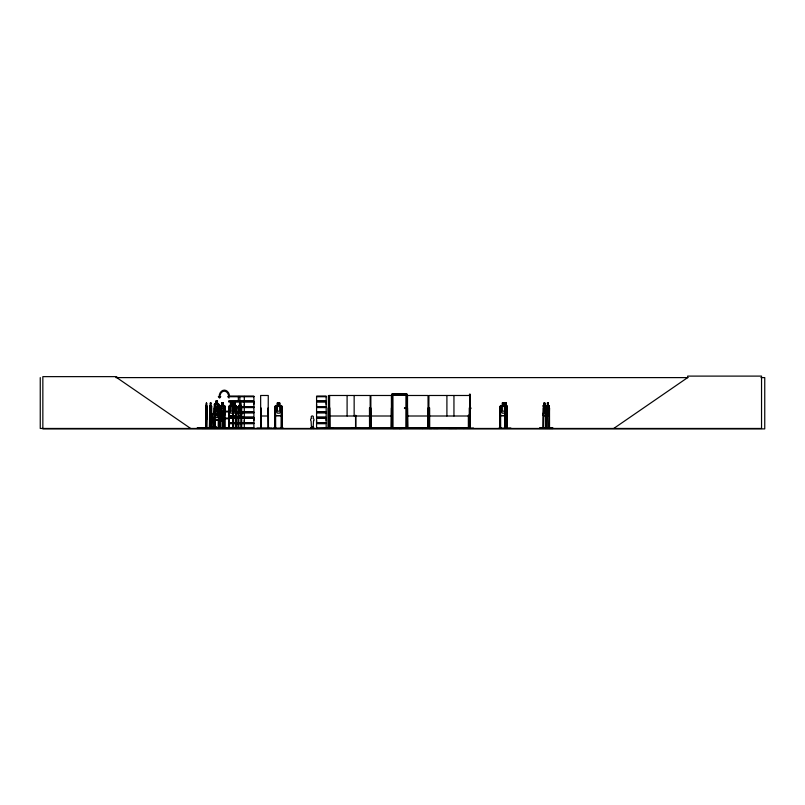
<?xml version="1.0" encoding="UTF-8"?>
<svg xmlns="http://www.w3.org/2000/svg" width="805" height="805" viewBox="0 0 805 805"><rect width="100%" height="100%" fill="white"/><g stroke="black" fill="none" stroke-linecap="round" stroke-linejoin="round"><path stroke-width="1.21" d="M244.307 422.766L244.307 418.047L253.907 418.047L253.897 422.766L244.307 422.766L244.318 420.411M244.307 406.626L244.307 401.916L253.907 401.916L253.897 406.626L244.307 406.626L244.318 404.271M253.897 420.411L253.897 418.047M253.897 404.271L253.897 401.916M316.576 422.766L316.576 418.047L326.176 418.047L326.166 422.766L316.576 422.766L316.586 420.411M316.576 406.626L316.576 401.916L326.176 401.916L326.166 406.626L316.576 406.626L316.586 404.271M326.166 420.411L326.166 418.047M326.166 404.271L326.166 401.916M316.546 428.451L333.32 428.039L324.455 428.451M351.845 428.079L359.543 428.049M473.511 428.069L463.348 428.461M469.959 408.155L469.275 407.954L469.235 428.461M470.019 407.994L469.959 408.578L469.959 407.853M470.915 408.598L471.026 407.984M214.804 420.059L214.563 427.475L214.935 420.059L218.598 420.099M206.744 417.896L206.794 411.929L206.553 414.434C206.171 405.489 206.09 424.195 206.563 415.561L206.603 418.711M205.949 411.134L206.13 408.608M206.945 413.186L206.754 415.692L205.949 415.692M201.824 428.451L245.213 428.451M209.441 428.451L209.682 406.414L210.417 405.519M214.603 425.825C214.512 426.248 214.603 425.614 215.086 426.328M214.11 426.056L214.271 426.137M214.009 425.754L215.136 425.895L214.221 426.217M214.251 426.066L214.754 425.754L214.623 426.288M256.976 428.069L272.201 428.079M206.855 407.954L206.483 428.461L206.593 406.445L206.362 421.317M206.764 411.154L206.603 417.865M209.763 413.186L209.964 415.692L211.504 415.692L211.624 413.176M211.504 415.692L211.725 413.186M506.758 415.692L506.969 413.176L506.838 415.692L500.67 415.692L500.006 413.186M205.698 428.451L205.667 407.954M205.788 428.401L206.03 405.519M206.845 418.791L206.523 405.519M207.026 417.855L206.925 418.791L206.05 418.791M545.418 415.591L545.83 413.166M545.418 415.682L545.8 413.156M548.829 415.692L549.131 406.404L548.859 405.599L546.736 405.599M228.731 428.27L229.405 427.717L229.385 428.461M244.277 428.27L244.307 423.712L253.907 423.712L253.907 428.26L197.306 428.28M228.932 413.186L229.485 415.692L235.855 415.692L236.147 413.186M235.855 415.692L236.227 413.186M241.279 415.611L241.752 413.186L241.299 415.692M539.431 428.431L553.015 428.411M539.561 428.381L552.975 428.461M542.983 428.401L543.405 405.499L543.113 406.404M546.595 428.431L546.645 427.717M546.736 428.341L546.746 407.954M211.373 411.154L211.051 413.176L210.437 413.176L210.417 402.993M236.187 428.401L235.754 405.599M547.43 405.519L546.464 406.455L546.796 415.692L548.366 405.519L548.356 402.993L547.35 402.993L547.38 413.176L548.245 413.176L548.698 411.154L548.275 402.993M546.655 415.149L548.386 405.519M223.428 418.711L224.193 417.865L223.126 414.988L224.122 411.979L222.804 414.434L221.556 411.939L222.502 414.978L221.526 417.875L223.428 417.865M220.63 428.421L220.5 411.124L221.023 408.608L224.605 408.608L225.078 411.124L224.535 408.608M220.55 411.134L221.053 408.699M225.008 413.186L224.384 415.611L220.862 415.611M224.414 415.692L224.957 413.176M370.823 428.361L370.874 395.486L391.391 395.486L391.492 428.411M407.471 428.079L407.521 395.486L428.039 395.486L428.119 428.069M214.371 411.234L214.865 413.75L218.507 413.75L218.95 404.462L218.407 403.567M218.487 413.75L219.02 411.244M209.874 428.461L209.974 405.519M505.248 405.519L505.017 428.461M224.354 428.401L224.464 407.954M235.644 411.154L235.11 413.176L234.104 413.176L233.078 405.599M224.655 417.966L224.655 418.821M279.748 405.519L281.348 405.519L282.203 406.404L282.203 413.186L281.348 415.692L275.652 415.692L274.908 413.186L274.988 406.455L275.702 405.519L277.353 405.519L277.333 402.993L279.778 402.993L279.697 405.599L280.905 406.445L280.905 411.154L279.697 413.176L277.433 413.176L276.216 411.154L276.216 406.445L277.433 405.599M224.203 428.461L224.193 413.156L223.428 411.134L223.428 406.445L221.999 406.445L221.244 417.865L222.009 418.711L222.019 421.317L223.549 421.317M223.418 428.461L223.428 413.156L224.193 411.154L224.193 406.445L223.428 405.599L223.408 402.993M510.873 428.039L498.275 428.361M232.977 428.461L233.259 405.519M232.987 406.414L233.329 405.519M238.552 406.455L238.854 405.519M275.823 428.461L273.569 428.411L283.259 428.079M275.441 428.411L275.451 407.954M505.651 405.599L505.651 413.176L506.295 413.176L506.627 411.154L506.295 405.599M328.692 428.411L328.561 395.486M329.024 428.361L329.134 395.486L370.169 395.486L370.22 428.461M428.824 428.069L426.539 428.039M224.525 418.791L225.008 406.404L224.464 405.519L223.408 405.519M544.019 402.973L543.606 428.451M220.409 428.461L220.419 406.414L220.842 405.519L221.949 405.519M220.419 406.414L220.902 405.519M213.808 426.791L214.422 428.461L214.301 404.472L214.794 403.567L218.477 403.567M214.371 404.472L214.865 403.567M214.462 410.902L214.965 410.007L218.618 410.007L219.181 410.892L218.568 420.18L214.885 420.18L214.402 417.674L214.945 420.18M229.506 405.519L228.982 428.461M197.567 428.451L197.768 428.28M199.328 428.441L199.63 427.858M216.143 428.129L216.143 426.791L214.281 426.791M233.561 406.445L234.064 402.993M239.628 405.599L239.085 411.154L239.628 413.176L240.635 413.176L241.178 406.445L240.594 402.993L239.518 402.993L239.548 405.599L239.628 403.074L240.635 403.074M217.42 401.132L215.901 401.132L215.971 403.657L215.197 404.492L215.197 409.202L215.971 411.224L217.42 411.224L218.195 409.202L218.195 404.492L217.42 403.657M310.72 428.461C311.857 428.904 310.8 427.254 311.233 428.059M310.881 428.33L311.525 428.24M313.376 428.059L313.598 427.344L313.246 428.441L313.789 428.451L313.397 427.344M313.457 428.451L310.861 428.341M400.176 428.441L399.139 428.451L401.896 428.451M399.622 428.441L399.974 428.24M402.067 428.341L401.564 428.341M402.037 428.24L401.594 428.441M197.165 428.451L197.285 427.858L207.267 428.129M613.752 428.461L687.651 377.605L687.651 376.106L761.54 376.106L761.54 428.461L40.25 428.461L40.25 377.605M224.082 417.875L222.824 415.561L222.029 417.855L222.009 413.156L221.234 411.154L221.999 403.074M428.723 428.411L428.934 395.486L469.969 395.486M316.546 412.13L326.176 412.321M115.799 377.605L688.034 377.605M760.977 377.605L764.75 377.605L764.75 428.894L42.846 428.894L42.846 376.639L116.745 376.639L116.745 377.605L190.634 428.461M393.011 395.034L405.871 395.034M469.204 395.064L469.969 395.064M228.741 396.231L253.907 396.231M316.566 396.231L326.176 396.231M228.741 396.422L253.907 396.402L253.897 400.971L244.307 400.971L244.307 396.422M228.761 396.704L243.905 396.704M244.318 396.704L253.897 396.704M316.586 396.704L326.166 396.704M228.751 400.971L243.905 400.971M228.69 401.293L243.925 401.293M244.237 401.293L253.967 401.293M316.506 401.293L326.236 401.293M228.69 401.584L243.925 401.584M244.237 401.584L253.967 401.584M316.506 401.584L326.236 401.584M228.751 401.916L243.905 401.916M221.878 402.993L223.478 402.993M228.862 428.461L228.701 407.954L229.345 407.954L229.254 428.461L228.932 406.414L229.435 405.519L230.572 405.519L230.502 402.993L232.142 402.993M506.395 402.993L505.631 402.993L505.651 415.692M210.357 403.074L211.051 403.074M221.928 403.074L223.428 403.074M230.562 403.074L232.092 403.074L232.021 405.599L232.876 406.445L232.876 411.154L232.092 413.176L230.622 413.176L229.838 411.154L230.572 402.993M234.024 403.074L235.11 403.074L235.644 406.445L235.573 428.461L235.533 427.717M277.413 403.074L279.697 403.074M502.33 403.074L504.504 403.074M505.651 403.074L506.375 403.074M547.38 403.074L548.326 403.074M234.929 403.496L234.285 403.496L234.285 404.341L234.929 404.341M240.454 403.496L239.81 403.496L239.81 404.341L240.454 404.341M544.12 403.476L544.663 403.476M544.12 404.321L544.663 404.321M218.95 404.462L219 428.461M210.991 405.519L211.705 406.445L211.645 428.461M232.082 405.519L234.064 405.519M235.07 405.519L235.845 405.519M239.588 405.519L238.783 405.519L238.471 406.455L238.511 428.461M240.594 405.519L241.369 405.519M502.29 405.519L500.7 405.519L499.965 406.414L500.006 428.461M504.544 405.519L506.063 405.519L506.868 406.404L506.808 428.461M506.295 405.519L507.049 406.445L507.07 428.461M543.305 405.499L544.019 405.499M544.844 405.499L545.83 406.384L545.81 428.461M548.275 405.519L549.241 406.445L548.819 405.519M205.959 405.599L206.825 405.599M209.904 405.599L211.484 405.599M220.862 405.599L224.444 405.599M229.455 405.599L235.825 405.599M238.793 405.599L241.349 405.599M281.307 405.599L275.713 405.599L274.988 406.455L274.958 428.461M500.73 405.599L506.828 405.599M543.335 405.579L545.498 405.579M206.865 406.404L206.754 428.461M224.404 405.519L225.008 406.404M236.147 406.404L235.764 405.519M241.671 406.404L241.742 428.461L241.45 427.717M282.203 406.404L282.032 428.461M506.838 406.404L506.748 405.519M545.83 406.384L545.428 405.499M546.514 406.414L546.464 428.461M505.651 406.445L506.295 406.445M228.751 406.626L230.17 406.626M235.946 406.626L238.189 406.626M241.43 406.626L243.905 406.626M214.371 406.847L219.041 406.847M235.986 406.958L238.25 406.958M241.409 406.958L243.925 406.958M244.237 406.958L253.967 406.958M316.506 406.958L326.236 406.958M235.986 407.25L238.25 407.25M241.409 407.25L243.925 407.25M244.237 407.25L253.967 407.25M316.506 407.25L326.236 407.25M215.971 407.481L217.602 407.481L217.551 410.087L218.336 410.932L218.336 415.642L217.551 417.664L216.082 417.664L215.297 415.642L215.971 404.492L217.42 404.492L217.42 409.202L215.971 409.202M235.946 407.582L238.189 407.582M241.43 407.582L243.905 407.582M209.853 407.954L209.501 428.461M217.29 407.984L216.344 407.984L216.344 408.829L217.29 408.829M218.99 407.954L218.346 407.954L218.346 410.359M224.253 407.954L224.887 407.954M235.573 407.954L236.107 407.954M241.641 407.954L241.098 407.954L241.067 428.461M268.135 407.954L268.457 428.461L268.397 407.954M281.277 428.461L281.358 407.954L282.092 407.954M329.134 407.954L329.829 407.954L329.929 428.461M370.169 407.954L369.475 407.954L369.555 428.461M370.874 407.954L371.186 428.461M391.391 407.954L391.079 428.461L390.999 427.717M407.521 407.954L407.914 428.461M428.039 407.954L427.656 428.461M428.934 407.954L429.629 407.954L429.709 428.461M499.965 407.954L500.7 407.954M505.017 407.954L505.218 428.461L505.278 415.189M506.798 407.954L507.271 428.461M206.05 408.608L206.925 408.608M206.281 411.154L206.774 413.156M221.999 411.154L223.428 411.134M225.179 411.214L228.711 411.214M505.651 411.154L506.295 411.154M225.179 411.908L228.711 411.908M243.905 411.999L241.43 411.999L243.915 412.13M316.586 411.999L326.166 411.999L326.176 407.582L316.576 407.582L316.576 412.12L326.176 412.12M253.907 412.13L244.217 412.251L253.907 412.371M235.946 412.361L238.2 412.321M241.419 412.321L243.915 412.321M235.956 412.542L238.2 412.563M241.419 412.532L243.915 412.542M235.935 412.834L238.179 412.834M241.43 412.834L243.905 412.834M244.318 412.834L253.897 412.834M316.586 412.834L326.166 412.834M205.839 413.186L206.03 415.692M220.349 413.186L220.892 415.692L224.484 415.692M221.999 413.176L223.428 413.156M232.907 413.186L233.319 415.692M238.441 413.186L238.844 415.692M504.473 413.176L502.33 413.176L501.183 411.154L501.183 406.445L502.33 405.599L502.29 402.993L504.584 402.993L504.584 405.519M543.033 413.166L543.395 415.682M549.191 413.186L548.879 415.692L546.696 415.692M206.04 415.611L206.825 415.611M209.904 415.611L211.484 415.611M229.455 415.611L235.825 415.611M238.793 415.611L241.349 415.611M275.713 415.611L281.307 415.611M506.828 415.611L500.73 415.611L500.076 413.176M543.335 415.591L545.498 415.591M546.736 415.611L548.93 415.611M238.773 415.692L241.379 415.692M543.294 415.682L545.518 415.682M260.649 416.004L268.266 416.004M329.134 416.004L370.169 416.004M370.874 416.004L391.391 416.004M407.521 416.004L428.039 416.004M428.934 416.004L469.969 416.004M229.395 417.101L238.189 417.101M238.451 417.101L243.905 417.101M229.334 417.433L238.25 417.433M238.501 417.433L243.925 417.433M244.237 417.433L253.967 417.433M316.506 417.433L326.236 417.433M214.563 413.559A2.566 1.56 -90 0 0 212.54 414.213A2.566 1.56 -90 0 0 212.681 417.594L212.802 417.594A2.566 1.56 -90 0 1 212.671 414.213A2.566 1.56 -90 0 1 214.683 413.559M229.334 417.725L238.25 417.725M238.501 417.725L243.925 417.725M244.237 417.725L253.967 417.725M316.506 417.725L326.236 417.725M224.001 418.127L228.922 418.047M229.395 418.047L238.189 418.047M238.451 418.047L243.905 418.047M221.033 418.791L220.479 417.865L220.973 418.791L228.711 418.741M223.176 420.814L222.261 420.814L222.261 419.969L223.176 419.969L223.227 428.461L223.126 420.311M229.395 422.766L238.189 422.766M238.451 422.766L243.905 422.766M229.334 423.088L238.25 423.088M238.501 423.088L243.925 423.088M244.237 423.088L253.967 423.088M316.506 423.088L326.236 423.088M229.334 423.38L238.25 423.38M238.501 423.38L243.925 423.38M244.237 423.38L253.967 423.38M316.506 423.38L326.236 423.38M229.395 423.712L238.189 423.712M238.451 423.712L243.905 423.712M214.472 425.614L215.327 425.614L215.327 427.858M213.989 426.791L212.128 426.791L212.128 428.129M204.41 427.646L206.11 427.646M543.013 427.697L543.637 427.697M545.508 427.697L546.122 427.697M209.36 427.717L209.914 427.717M211.131 427.717L211.685 427.717M218.296 427.717L219.061 427.717M220.057 427.717L220.812 427.717M224.203 427.717L224.957 427.717M232.585 427.717L233.661 427.717M235.513 427.717L236.177 427.717M238.109 427.717L238.783 427.717M241.037 427.717L241.701 427.717M260.589 427.717L261.062 428.461M268.598 427.717L268.075 428.461M274.706 427.717L275.602 427.717M281.277 427.717L282.173 427.717M499.885 427.717L500.78 427.717L500.78 428.461M504.956 427.717L505.51 427.717M506.093 427.717L507.321 427.717M546.434 427.717L547.028 428.461M548.93 427.717L549.533 428.461L549.493 407.954L548.96 428.461M311.656 427.918L312.793 427.918M400.095 427.918L401.232 427.918M421.941 428.039L419.184 428.461M423.5 428.039L426.217 428.039M438.634 428.039L441.18 428.039M443.807 428.039L441.623 428.461M444.068 428.039L446.705 428.461M457.3 428.039L459.856 428.461M460.39 428.039L463.106 428.039M253.897 428.129L197.477 428.421M273.62 428.079L275.773 428.079M310.881 428.059L313.517 428.059M316.586 428.129L333.32 428.069M539.571 428.059L552.995 428.079M470.14 428.401L469.879 393.937L470.211 428.461L470.05 427.717L327.907 427.827L327.907 428.461M370.381 428.411L370.25 427.717M281.438 428.411L281.529 427.717M405.126 407.944C403.104 407.843 406.022 409.504 404.915 407.853M229.073 398.083L227.745 396.593L228.6 396.593A5.394 4.337 -90 0 0 224.273 391.19A5.394 4.337 -90 0 0 219.936 396.593L220.801 396.593L219.554 398.083L218.306 396.593L219.161 396.593A6.46 5.192 -90 0 1 224.354 390.123A6.46 5.192 -90 0 1 229.546 396.593M233.098 405.519L233.661 406.445M241.289 405.519L241.711 406.445M224.857 418.127L224.052 417.966L224.021 428.461M211.413 405.519L211.624 406.445M543.516 411.134L543.969 413.156L544.814 413.156L544.814 403.053M206.764 406.445L206.603 402.993L206.191 405.599M543.788 405.499L545.518 415.048M238.25 428.421L238.179 407.954L238.713 407.954L238.753 428.461M232.726 428.421L232.655 407.954L233.188 407.954L233.118 428.461M545.971 428.451L545.881 427.697M233.027 413.176L233.349 415.611M206.14 418.711L206.03 417.865L206.14 418.791M206.281 413.176L206.261 402.993M505.248 415.692L505.057 413.176L505.168 415.692M206.845 408.608L207.026 411.134M212.681 417.594L213.124 427.475M549.191 406.404L549.211 428.461L549.141 427.717M546.998 415.189L546.847 428.461M546.112 428.451L546.062 407.934L545.538 428.451M544.894 405.579L544.925 402.973L543.938 402.973L543.969 405.579M543.325 407.934L543.355 428.451M543.264 427.697L543.294 428.451M507.18 427.717L507.15 428.461M506.687 427.717L506.707 428.461M506.315 402.993L506.275 428.461M506.164 415.189L506.093 428.461M505.46 415.189L505.48 428.461M504.544 402.993L504.504 405.599M500.589 407.954L500.66 428.461M500.489 427.717L500.499 428.461M500.076 406.455L500.177 428.461M469.798 395.486L469.808 428.461M469.526 427.717L469.667 428.461M469.456 427.717L469.355 428.461M469.094 427.717L469.094 428.461L469.013 415.36M468.752 415.36L468.741 428.461M468.631 415.36L468.631 428.461M468.359 415.36L468.369 428.461M468.279 427.717L468.319 428.461M468.118 427.827L468.178 428.461M467.564 427.827L467.594 428.461M456.787 428.461L454.392 428.461M453.95 395.486L453.95 416.004M453.638 428.461L453.094 428.461M452.662 428.461L448.677 428.461M446.906 395.486L446.906 416.004M438.121 428.461L435.726 428.461M435.344 428.461L433.543 428.461M431.852 428.461L429.327 428.461M429.548 427.717L429.548 428.461M429.015 427.717L429.015 428.461M422.957 428.461L422.444 428.461M406.877 428.461L406.968 393.937L391.924 393.937L391.924 428.461M406.767 428.461L406.767 394.128L392.116 394.128L392.116 428.461M406.123 427.827L406.123 428.461M391.351 427.717L391.351 428.461M371.256 427.717L371.266 428.461M370.914 427.717L370.914 428.461M369.394 427.717L369.394 428.461M355.83 415.36L355.82 428.461M355.558 415.36L355.558 428.461M355.478 427.717L355.478 428.461M354.15 395.486L354.15 416.004M347.096 395.486L347.096 416.004M330.493 427.827L330.493 428.461M329.748 427.717L329.688 428.461L329.607 395.486M329.336 407.954L329.346 428.461L329.215 427.717M328.822 428.461L328.822 407.954L328.158 407.954L328.168 428.461M328.43 395.486L328.44 428.461M328.078 427.717L328.088 428.461M326.176 428.26L326.166 423.712L316.576 423.712L316.576 428.26M312.702 428.059L312.702 426.559L311.917 426.559L311.917 428.059M282.022 407.954L281.921 428.461M281.428 407.954L281.408 428.461M279.667 403.074L279.667 405.599M277.353 402.993L277.413 405.599M275.602 428.461L275.531 407.954L274.787 407.954L274.706 428.461M268.125 428.461L268.266 395.486L260.649 395.486L260.689 428.461L260.78 407.954M260.911 407.954L260.971 428.461M241.399 407.954L241.309 428.461M240.675 402.993L240.635 405.599M239.86 396.422L239.85 400.971M238.35 396.422L238.34 400.971M238.421 407.954L238.401 428.461M235.925 427.717L235.925 428.461M235.865 407.954L235.785 428.461M235.11 405.599L235.07 402.993L233.993 402.993L234.024 405.599M233.601 415.189L233.581 428.461M233.44 427.717L233.44 428.461M233.39 415.189L233.219 428.461M232.876 427.717L232.836 428.461M232.082 402.993L232.092 405.599M224.937 406.404L224.877 428.461M224.676 417.604L224.726 428.461M224.545 427.717L224.595 428.461M223.72 417.976L223.78 428.461M223.609 417.976L223.559 428.461M221.949 402.993L221.928 405.599M221.959 418.791L221.959 421.317M220.791 428.461L220.751 407.954L220.117 407.954L220.097 428.461M220.278 427.717L220.278 428.461M218.829 427.717L218.829 428.461M218.779 407.954L218.698 428.461M218.558 407.954L218.507 428.461M218.346 420.019L218.306 428.461M217.471 403.567L217.471 401.041L215.851 401.041L215.901 403.657M217.4 401.041L217.35 403.657M215.961 426.791L215.961 427.858L212.309 427.858L212.309 426.791M215.187 425.614L215.187 427.858M214.784 427.717L214.784 428.461M214.744 428.461L214.734 407.954L214.09 407.954L214.039 428.461L214.251 427.717M214.522 407.954L214.573 428.461M211.443 407.954L211.423 428.461M211.363 428.461L211.071 402.993L210.336 402.993L210.357 405.599M211.182 415.189L211.141 428.461M209.401 427.717L209.36 428.461M206.925 427.717L206.925 428.461M206.523 402.993L206.513 405.599M205.919 406.414L205.939 428.461M205.537 427.717L205.496 428.461M470.382 407.964L470.382 408.699L470.392 407.964M313.517 421.096L313.155 427.686L311.444 427.686L311.092 421.096A1.711 1.711 0 0 1 311.444 418.409C309.895 415.038 314.715 415.038 313.155 418.409A1.711 1.711 0 0 1 313.507 421.096M405.951 394.943L392.931 394.943L393.011 428.461L405.841 428.361L405.951 394.943M326.176 396.402L316.566 396.422L316.586 400.971L326.176 400.971L326.176 396.422M217.159 401.554L216.233 401.554L216.233 402.389L217.159 402.389L217.159 401.554M223.176 403.496L222.25 403.496L222.25 404.341L223.176 404.341L223.176 403.496M231.83 403.496L230.884 403.496L230.884 404.341L231.83 404.341L231.83 403.496M279.295 403.496L277.836 403.496L277.836 404.341L279.295 404.341L279.295 403.496M504.091 403.496L502.712 403.496L502.712 404.341L504.091 404.341L504.091 403.496M506.174 403.496L505.771 404.341L506.174 403.496M548.084 403.496L547.541 404.341L548.084 403.496M211.051 406.445L210.437 406.445L210.437 411.154L211.051 411.154L211.051 406.445M232.092 406.445L230.622 406.445L230.622 411.154L232.092 411.154L232.092 406.445M235.11 406.445L234.104 406.445L234.104 411.154L235.11 411.154L235.11 406.445M240.635 406.445L239.628 406.445L239.628 411.154L240.635 411.154L240.635 406.445M279.697 406.445L277.433 406.445L277.433 411.154L279.697 411.154L279.697 406.445M504.473 406.445L502.33 406.445L502.33 411.154L504.473 411.154L504.473 406.445M544.814 406.424L543.969 406.424L543.969 411.134L544.814 411.134L544.814 406.424M548.245 406.445L547.38 406.445L547.38 411.154L548.245 411.154L548.245 406.445M253.907 407.582L244.307 407.582L244.307 412.12L253.897 411.999L253.897 407.582M217.551 410.932L216.082 410.932L216.082 415.642L217.551 415.642L217.551 410.932M238.179 411.999L235.935 411.999L238.2 412.12M253.907 412.532L244.297 412.542L244.318 417.101L253.907 417.101L253.907 412.563M326.176 412.532L316.566 412.542L316.586 417.101L326.176 417.101L326.176 412.563"/></g></svg>
